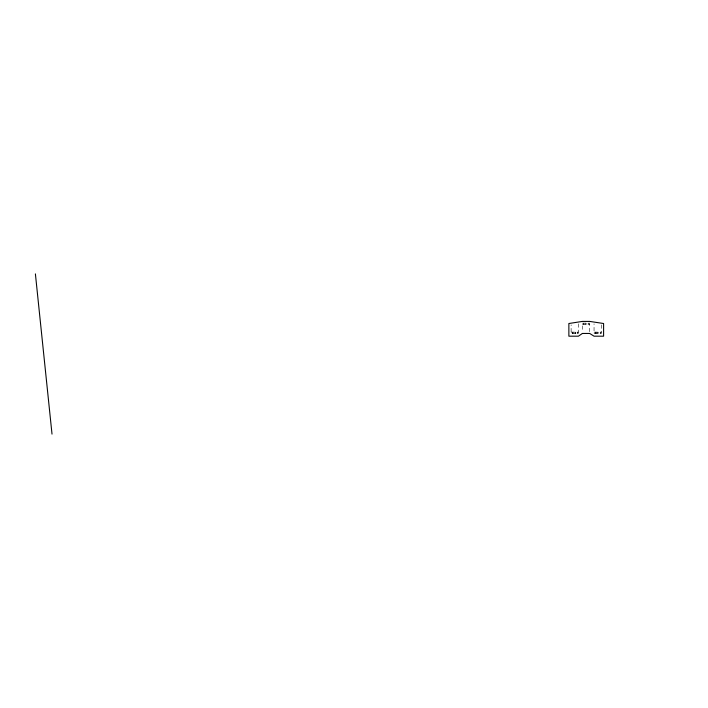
<?xml version="1.0" encoding="UTF-8"?>
<svg xmlns="http://www.w3.org/2000/svg" width="708" height="708" viewBox="0 0 708 708"><rect width="100%" height="100%" fill="white"/><g stroke="black" fill="none" stroke-linecap="round" stroke-linejoin="round"><path stroke-width="0.53" stroke-dasharray="3.54 2.66" d="M582.41 324.529L589.702 324.529M571.126 332.123L578.418 332.123M594.047 332.123L601.34 332.123M601.34 324.875L601.34 333.512L594.047 333.512L594.047 323.839M600.472 332.114L600.472 333.512M598.782 332.114L598.782 333.512M597.278 332.123L597.278 333.503M596.817 332.123L596.817 333.512M595.578 332.123L595.578 333.503M595.127 332.123L595.127 333.512M589.702 331.733L589.702 323.14L582.41 323.14L582.41 331.733M588.578 323.14L588.578 324.529M586.879 323.14L586.888 324.529M585.135 323.14L585.091 324.529M583.392 323.14L583.401 324.529M578.418 323.83L578.418 333.512L571.126 333.512L571.126 324.866M577.533 332.132L577.533 333.521M577.383 332.123L577.383 333.512M575.843 332.132L575.843 333.521M575.692 332.123L575.692 333.512M573.94 332.114L573.94 333.512M572.25 333.512L572.25 332.114L572.223 333.503"/><path stroke-width="1.06" d="M35.4 273.89L52.011 434.11M582.41 333.45L578.418 336.185L568.869 336.185L568.869 323.512L582.41 321.414L589.702 321.414L603.597 323.512L603.597 336.185L594.047 336.185L589.702 333.45L582.41 333.45"/></g></svg>
